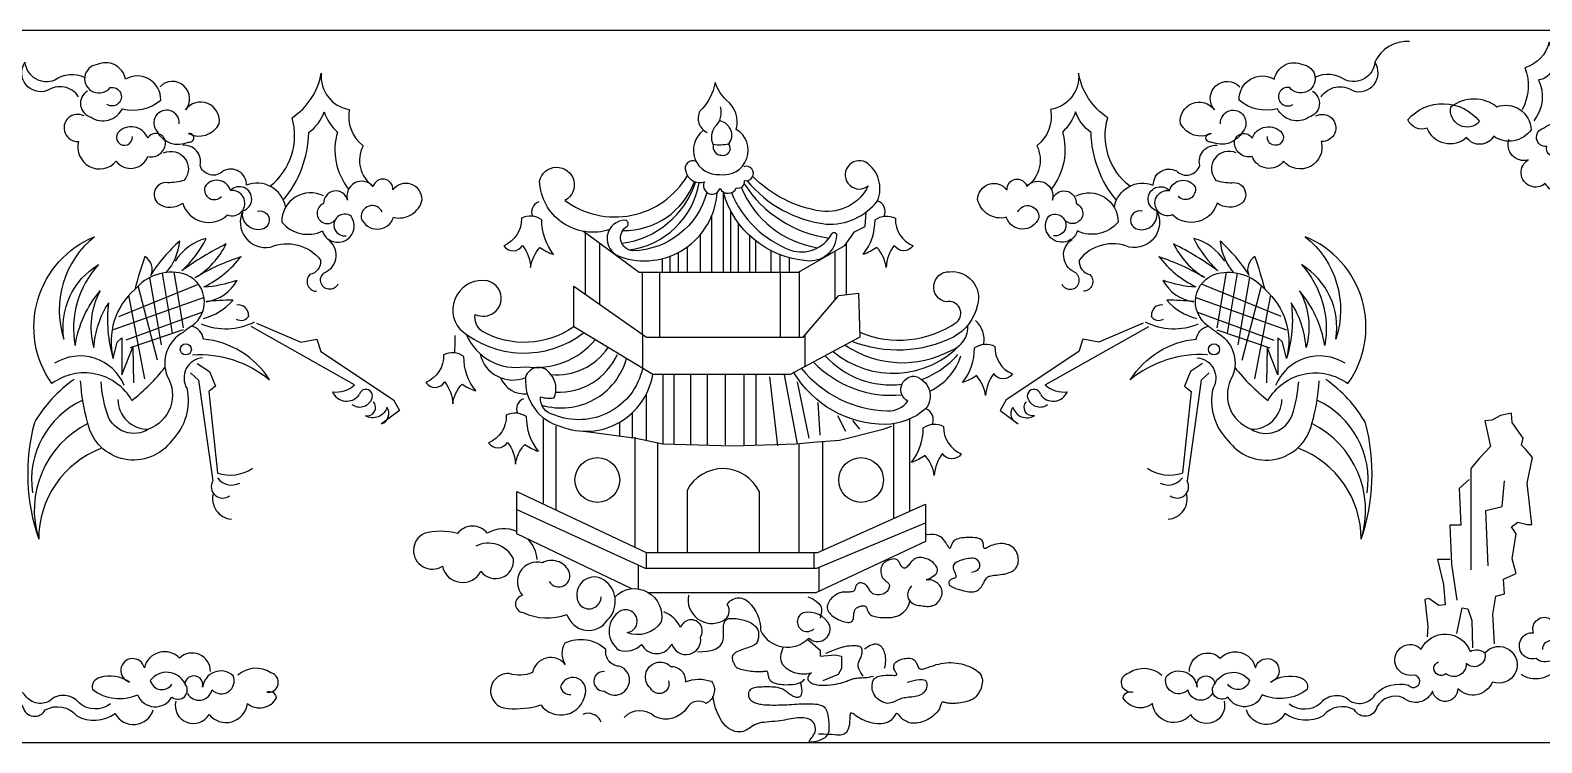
# Model space of a CAD drawing. Extents: x -66030 to 95157, y -13132 to 45879.
# Drawn here: x -59626 to -58565, y 4279 to 4779 of the extents above; entities that cross this region are included whole.
import ezdxf

# ---------------------------------------------------------------- set-up
doc = ezdxf.new("R2010")
doc.units = 0
doc.header["$LTSCALE"] = 100
doc.header["$MEASUREMENT"] = 0
doc.layers.add('3', color=11, linetype='CONTINUOUS')
doc.layers.add('4', color=121, linetype='CONTINUOUS')

# ---------------------------------------------------------------- blocks, each defined once
blk = doc.blocks.new('A$C08F46242')
at = {"layer": '3'}
for points in [[(1897.3, 441.2, -0.175038), (1893.3, 473.7, -0.369752), (1867.4, 491.7, -0.276229), (1850.4, 473.7, -0.226228), (1848.4, 444.2, -0.226228)], [(835.8, 453.3, 0.417176), (813.7, 457.6, -0.720803), (798.1, 477.5, 0.501926), (819.1, 465.1, -0.27877), (840.1, 466.8)], [(842, 457.3, 0.660306), (844.5, 438.9, 0.448506), (866.5, 444.9, 0.248866), (893.4, 451, 0.587763), (868.7, 465.7, 0.485092), (848.7, 475.9, 1.477099), (857.9, 459.7, -1.504826), (855.7, 447.9)], [(1701.3, 457.3, -0.660306), (1698.8, 438.9, -0.448506), (1676.8, 444.9, -0.248866), (1649.9, 451, -0.587763), (1674.6, 465.7, -0.485092), (1694.6, 475.9, -1.477099), (1685.4, 459.7, 1.504826), (1687.6, 447.9)], [(1707.5, 453.3, -0.417176), (1729.6, 457.6, 0.720803), (1745.2, 477.5, -0.501926), (1724.2, 465.1, 0.27877), (1703.2, 466.8)], [(970, 390.5, 0.308227), (985.5, 438.6, 0.207538), (1006, 469.9, 0.397559), (1025.7, 444.4, 0.28208), (1035.3, 418.9, 0.371867), (1042.4, 390.4)], [(1573.3, 390.5, -0.308227), (1557.8, 438.6, -0.207538), (1537.3, 469.9, -0.397559), (1517.6, 444.4, -0.28208), (1508, 418.9, -0.371867), (1500.9, 390.4)], [(1887.6, 438.9, -0.187737), (1881, 463.8, -0.218244), (1869, 471.4, -0.266655), (1860, 465.1, -0.287202), (1856.7, 436.5, -0.287202)], [(906.4, 434.4, 1.500004), (890.8, 429, 0.401829), (912.9, 421.5, 1.277829), (912.9, 427.4, 0.413965), (934.4, 434.4, 0.783846), (910.7, 444.1, 0.977283), (892.9, 460.3)], [(1274, 429.6, 0.759131), (1285.7, 398.8, 0.83264), (1297.1, 430.4, 0.30973), (1290.3, 450.9, -0.128093), (1282.4, 463.3, -0.157504), (1271.6, 443.3, 0.41639), (1276.7, 428.2)], [(1636.9, 434.4, -1.500004), (1652.5, 429, -0.401829), (1630.4, 421.5, -1.277829), (1630.4, 427.4, -0.413965), (1608.8, 434.4, -0.783846), (1632.6, 444.1, -0.977283), (1650.4, 460.3)], [(1285.4, 436.6, -0.5462), (1291.8, 420.2, -0.100022), (1281, 419.7, -0.247329), (1282.2, 432.3, 0.291744), (1286.1, 446.2, 0.291744)], [(839.6, 439.8, 1.341893), (835.8, 422, 0.801173), (862.2, 408, 0.583165), (884.3, 411.3, 0.488975), (896.7, 421.5, 0.730888), (884.3, 424.2, 0.568633), (863.3, 428, 1.418648), (873.5, 425.3)], [(979.4, 380.7, 0.171591), (997.2, 428.1, 0.151559), (1008.1, 442.7, 0.125234), (1017.3, 428.5, 0.24036), (1025.2, 388.4)], [(1563.9, 380.7, -0.171591), (1546.1, 428.1, -0.151559), (1535.2, 442.7, -0.125234), (1526, 428.5, -0.24036), (1518.1, 388.4)], [(1703.7, 439.8, -1.341893), (1707.5, 422, -0.801173), (1681.1, 408, -0.583165), (1659, 411.3, -0.488975), (1646.6, 421.5, -0.730888), (1659, 424.2, -0.568633), (1680, 428, -1.418648), (1669.8, 425.3)], [(1902.6, 416.3, 0.464601), (1913.9, 413.3, 0.830217), (1902.3, 424.9, 0.155749), (1886, 417.3, 0.154893), (1874, 420.6, -1.825228), (1865.7, 418.3, -0.917593), (1863.4, 431.2, -0.380437), (1882.3, 431.2, -0.515901), (1917.9, 432.2, 0.434055), (1929.9, 433.5, -0.21567), (1953.5, 427.9, -1.104137), (1934.2, 418.6, -0.69824), (1902.9, 407.6, -0.35758), (1878.3, 410.6, -0.35758)], [(895.4, 413.9, -0.811937), (909.7, 394.6, -0.086237), (898.4, 393, 0.754248), (891.7, 378.3, 0.321757), (908.8, 378.7, 0.561501), (940.2, 370.4, 1.298432), (942.3, 387.5, 0.64728), (924.3, 390, 0.780616), (936.1, 383.3)], [(980.9, 376.2, 0.468492), (953.6, 391.3, 0.569619), (937.3, 401.3, -0.575693), (921, 405.1, 0.510235), (908.8, 419.3)], [(1281, 419.7, 0.478922), (1286.9, 412.2, 0.725409), (1291.8, 420.2, 0.725409)], [(1562.4, 376.2, -0.468492), (1589.7, 391.3, -0.569619), (1606, 401.3, 0.575693), (1622.3, 405.1, -0.510235), (1634.5, 419.3)], [(1647.9, 413.9, 0.811937), (1633.6, 394.6, 0.086237), (1644.9, 393, -0.754248), (1651.6, 378.3, -0.321757), (1634.5, 378.7, -0.561501), (1603.1, 370.4, -1.298432), (1601, 387.5, -0.64728), (1619, 390, -0.780616), (1607.2, 383.3)], [(1938.5, 412.9, -0.349746), (1955.8, 398.3, -0.376877), (1927.5, 394, -0.678432), (1911.6, 396.3, -0.70255), (1884.3, 391.7, -0.575698), (1864.7, 392.4, -1.091011), (1852.7, 409, -0.624189), (1839.4, 423.6)], [(1208.2, 360.1, -0.496605), (1159.1, 394.1, -1.572574), (1176.9, 380.6, 0.446507), (1262.9, 398)], [(1269, 407.9, 0.71036), (1261.8, 401, 0.454714), (1274.8, 393.7, 1.059424), (1285.8, 388.9, 0.633243), (1297.2, 389.4, 0.545838), (1303, 394.5, 1.332091), (1302.4, 404.2)], [(1304.7, 394.4, 0.193785), (1360.2, 364, 0.253069), (1396.2, 380.3, 0.362994), (1388.1, 407.3, 1.859672), (1389.8, 390.8, -0.320271), (1356.7, 373, -0.161564), (1308.7, 397.4)], [(1048.7, 372.5, 0.845819), (1034, 368.3, 0.711962), (1056.7, 368.7, 0.425402), (1076.8, 381.2, 0.719336), (1056.2, 387.9, 0.906031), (1042.4, 390.4, 0.801729), (1024.4, 380.8, 0.908732), (1007.7, 378.3, 1.2578), (1015.6, 366.6)], [(1494.6, 372.5, -0.845819), (1509.3, 368.3, -0.711962), (1486.6, 368.7, -0.425402), (1466.5, 381.2, -0.719336), (1487.1, 387.9, -0.906031), (1500.9, 390.4, -0.801729), (1518.9, 380.8, -0.908732), (1535.6, 378.3, -1.2578), (1527.7, 366.6)], [(961.2, 372.9, -1.034158), (964.5, 360.3, -0.55728), (951.1, 373.3, 1.29943), (942.3, 387.5, 1.29943)], [(1007.7, 383.7, 0.566456), (978.3, 365.3, 0.343241), (1006.8, 359.1, 1.178204), (1026.9, 369.5, 1.473079), (1023.6, 355.7)], [(1276.5, 386.2, -0.33373), (1224.6, 345.2, -0.744333), (1220.7, 362.5, 0.517798), (1219.5, 366.8, 0.841241), (1215.5, 341.1, 0.498103), (1283.8, 386.2, 0.487068)], [(1293.7, 386, 0.203505), (1335.2, 345.6, 0.360221), (1364.1, 357, -0.977493), (1367.4, 355.7, -0.443985), (1346.6, 338.2, -0.318563), (1288.1, 386.5)], [(1535.6, 383.7, -0.566456), (1565, 365.3, -0.343241), (1536.5, 359.1, -1.178204), (1516.4, 369.5, -1.473079), (1519.7, 355.7)], [(1582.1, 372.9, 1.034158), (1578.8, 360.3, 0.55728), (1592.2, 373.3, -1.29943), (1601, 387.5, -1.29943)], [(951.1, 373.3, 0.622294), (970.4, 347.8, -0.341134), (1005.6, 338.6, -0.374345), (998, 328.5, 0.652726), (1002.6, 316.8)], [(1592.2, 373.3, -0.622294), (1572.9, 347.8, 0.341134), (1537.7, 338.6, 0.374345), (1545.3, 328.5, -0.652726), (1540.7, 316.8)], [(873.2, 240.2, 0.44849), (817, 252, -0.482547), (847, 355.1, 0.314662), (825.5, 283.3, -0.304011), (849.7, 335.5, 0.234997), (833.3, 278.7, -0.136727), (851, 317.2, 0.197857), (846.4, 277.4, -0.121798), (856.8, 308.7, 0.107053), (860.1, 269.6, 0.107053)], [(1017.7, 321.8, -1.378344), (1008.9, 330.2, 0.583256), (1010.6, 353.2, 0.583256)], [(1525.6, 321.8, 1.378344), (1534.4, 330.2, -0.583256), (1532.7, 353.2, -0.583256)], [(1670.1, 240.2, -0.44849), (1726.3, 252, 0.482547), (1696.3, 355.1, -0.314662), (1717.8, 283.3, 0.304011), (1693.6, 335.5, -0.234997), (1710, 278.7, 0.136727), (1692.3, 317.2, -0.197857), (1696.9, 277.4, 0.121798), (1686.5, 308.7, -0.107053), (1683.2, 269.6, -0.107053)], [(915, 292.4, 0.6434), (908.7, 329.3, 0.282525), (875.2, 318, 0.285305), (860.1, 269.6)], [(1383.8, 288, 0.255048), (1451.8, 295.1, 0.795426), (1444.4, 309.3, -0.927127), (1446.7, 330.5, -0.522833), (1466.5, 307.2, -0.213797), (1449.6, 284.7, -0.213826), (1378.4, 281.6, -0.213826)], [(1628.3, 292.4, -0.6434), (1634.6, 329.3, -0.282525), (1668.1, 318, -0.285305), (1683.2, 269.6)], [(1183.2, 291.8, -0.289646), (1118.6, 288.9, -0.269679), (1114, 300.6, 1.113152), (1122.7, 324.1, 0.70144), (1103.2, 290.2, 0.357931), (1190, 287.7, 0.35259)], [(915.6, 272.2, -0.191902), (969.8, 254.6, 0.231326), (923.4, 283.3, 0.310536), (915, 292.4, 0.015616), (909.1, 287.9, 0.382306), (898, 257.2, -0.470228), (884.9, 220, -0.473738), (856.2, 229.8, -0.063702), (851.6, 253.3)], [(960.6, 294.4), (991.7, 281.2), (1003, 283.1), (1005.8, 274.6), (1056.8, 240.7), (1061, 233.2), (1048.3, 223.7, 0.47577), (1052.1, 235.5, -0.49027), (1037, 229.4, 0.720953), (1042.6, 239.3)], [(1373.5, 279, 0.279201), (1447.8, 275.3, 0.341813), (1459.7, 293.1)], [(1582.7, 294.4), (1551.6, 281.2), (1540.3, 283.1), (1537.5, 274.6), (1486.5, 240.7), (1482.3, 233.2), (1495, 223.7, -0.47577), (1491.2, 235.5, 0.49027), (1506.3, 229.4, -0.720953), (1500.7, 239.3)], [(1627.7, 272.2, 0.191902), (1573.5, 254.6, -0.231326), (1619.9, 283.3, -0.310536), (1628.3, 292.4, -0.015616), (1634.2, 287.9, -0.382306), (1645.3, 257.2, 0.470228), (1658.4, 220, 0.473738), (1687.1, 229.8, 0.063702), (1691.7, 253.3)], [(922.8, 270.2, 0.551413), (911.7, 248.7, -0.257754), (901.2, 212.2, -0.649624), (842.3, 224, -0.056187), (837.2, 253.9)], [(1620.5, 270.2, -0.551413), (1631.6, 248.7, 0.257754), (1642.1, 212.2, 0.649624), (1701, 224, 0.056187), (1706.1, 253.9)], [(1231.4, 262.7, -0.466288), (1169.3, 230.1, -0.380775), (1159.8, 242.7, 0.108293), (1169.3, 242, 0.290141), (1166.8, 258.7, 0.648966), (1149.3, 256.5, 0.360207), (1174.2, 221.9, 0.477472), (1238.6, 258.4)], [(1343, 262.7, 0.223246), (1403.2, 233, 0.262853), (1417.5, 239.8, -0.792452), (1422.3, 257.2, -0.549662), (1430, 234.3, -0.177236), (1401.8, 223.4, -0.265825), (1337.6, 259.8)], [(1313.4, 133.6), (1313.4, 176, 0.623502), (1262.6, 177), (1262.6, 133.6)], [(1143.2, 148.3, 0.232244), (1122.5, 147.1, 0.488276), (1101.6, 146.8, 0.134872), (1078.1, 146.8, 1.059982), (1091, 123.9, 0.706102), (1118, 120.3, 0.759942), (1140.9, 129.1, 0.416046), (1114.4, 137.9)], [(1157.5, 128.7, 0.170993), (1151, 143, 0.170993)], [(1165.9, 113.2, 0.968865), (1179.6, 120.6, 0.418196), (1161.2, 126.3, 0.756933), (1147.3, 103.4, 0.864046), (1147.6, 91.3, 0.198565), (1178.4, 90.1, 0.641744), (1206.9, 86.2, 0.434341), (1206, 113, 0.695683), (1185.4, 102.8, 1.018341), (1202.4, 102.5)], [(1212.1, 102.5, -0.750775), (1244.4, 84.8, -0.358299), (1220.6, 77.3, 1.370183), (1214.1, 91.2, 0.50562), (1215, 65, 0.278225), (1230.7, 69, 0.623756), (1252, 69.4, 0.963287), (1272, 74.1, 1.14654), (1258.1, 80.9, 0.199421), (1246.4, 91.8)], [(1263.6, 103.6, 0.626551), (1287.7, 85.6, 0.481851), (1290.8, 97.1, -0.486746), (1305.7, 98.8, -0.206439), (1314.2, 78.9, 0.529702), (1348, 73.5, 0.754294), (1362.8, 82.1, 0.354433), (1344.2, 91.2, 1.210864), (1351.6, 80)], [(1862.9, 65.5, -0.864562), (1874.6, 67.8, -0.672522), (1858.2, 59.1, -1.19292), (1856.5, 77.2, -0.730301), (1868.7, 86.6, -0.32681), (1893.3, 68.4, -0.74233), (1879.9, 62.6, -1.057583), (1873.4, 53.2, -0.422435), (1847.7, 47.9, -0.422435)], [(858.2, 27.3, -0.350492), (836.1, 27.9, 0.446069), (815.6, 29.4, -0.420855), (797.7, 34.2, 0.260547), (774.6, 40.5, -1.952751), (772.5, 47.3, 1.564906), (765.6, 65.7, 0.664494), (731.4, 64.1, 0.308029), (720.9, 63.1, 1.915135), (715.7, 42.6, 0.539545), (739.9, 37.9, 0.909338), (757.7, 36.3, 0.517901), (778.3, 31.6, -0.369686), (796.7, 25.2, 0.703875), (812.4, 23.1, -0.362889), (834.5, 18.9, 0.294006), (861.4, 20.5, 0.66737), (888.2, 23.1)], [(1685.1, 27.3, 0.350492), (1707.2, 27.9, -0.446069), (1727.7, 29.4, 0.420855), (1745.6, 34.2, -0.260547), (1768.7, 40.5, 1.952751), (1770.8, 47.3, -1.564906), (1777.7, 65.7, -0.664494), (1811.9, 64.1, -0.308029), (1822.4, 63.1, -1.915135), (1827.6, 42.6, -0.539545), (1803.4, 37.9, -0.909338), (1785.6, 36.3, -0.517901), (1765, 31.6, 0.369686), (1746.6, 25.2, -0.703875), (1730.9, 23.1, 0.362889), (1708.8, 18.9, -0.294006), (1681.9, 20.5, -0.66737), (1655.1, 23.1)], [(928.2, 49.9, 0.671249), (906.6, 59.4, 0.595504), (881.9, 52.6, 1.737934), (871.4, 42.6, 0.23347), (850.8, 45.7, 0.439857), (845.6, 37.3, 0.270807), (877.1, 33.7, 0.630197), (901.3, 32.1, 0.945942), (910.3, 41.5, 0.566711), (886.1, 43.6, 0.642357), (901.3, 41)], [(1204.6, 50, 1.06572), (1204.7, 36.2, 1.195396), (1215.8, 53.6, -0.463527), (1205.7, 65.4, 0.307596), (1176.9, 69.8, 0.301064), (1177.2, 55, 0.63582), (1154.2, 49.2, -0.177694), (1137.9, 48.5, 1.041205), (1137.1, 24.1, 0.098398), (1160, 26.5, 0.67287), (1191.3, 34.6, 0.986773), (1173.9, 39.2, 0.379858), (1181, 33.9)], [(1615.1, 49.9, -0.671249), (1636.7, 59.4, -0.595504), (1661.4, 52.6, -1.737934), (1671.9, 42.6, -0.23347), (1692.5, 45.7, -0.439857), (1697.7, 37.3, -0.270807), (1666.1, 33.7, -0.630197), (1642, 32.1, -0.945942), (1633, 41.5, -0.566711), (1657.2, 43.6, -0.642357), (1642, 41)], [(1249.6, 43.5, -0.939957), (1237.1, 38.3, -1.039763), (1251.1, 53.6, -0.450178), (1261.4, 42.7, -0.183105), (1279.8, 43.1, -0.467095), (1276, 27.6, 0.433517), (1262.8, 24.7, -0.37929), (1239.9, 18.4, 0.406325), (1218.5, 17.8)], [(1822.4, 63.1, -0.764974), (1809.2, 55.7, -0.659175), (1795, 48.4, -1.201198), (1789.8, 56.8, -1.201198)], [(903.9, 29.1, 0.865817), (927.3, 19.9, 0.665487), (954.2, 27.5, 0.471114), (974.7, 31.6, 0.484347), (967.8, 35.4, 0.947744), (970.7, 49.1, 0.342562), (947.5, 47.4)], [(912.1, 34.6, 0.688282), (929.4, 37.1, 0.829356), (944.2, 47, 0.615796), (922.8, 38.9, 1.055778), (910.3, 41.5)], [(1639.4, 29.1, -0.865817), (1616, 19.9, -0.665487), (1589.1, 27.5, -0.471114), (1568.6, 31.6, -0.484347), (1575.5, 35.4, -0.947744), (1572.6, 49.1, -0.342562), (1595.8, 47.4)], [(1631.2, 34.6, -0.688282), (1613.9, 37.1, -0.829356), (1599.1, 47, -0.615796), (1620.5, 38.9, -1.055778), (1633, 41.5)]]:
    blk.add_lwpolyline(points, format="xyb", dxfattribs=at)
for points in [[(1818.5, 435.9, -0.778131), (1798.5, 446.2, -0.350487), (1830.8, 446.2, -0.51655), (1854.7, 430.2, -0.422416), (1828.5, 425.6, -0.544313), (1809.5, 424.6, -0.525796), (1781.9, 431.2, -0.396465), (1768.3, 437.2, -0.473175)], [(1159.4, 347.5, 0.071565), (1169, 342.7, -0.172203), (1160.7, 366.9, 0.288692), (1146.4, 368, -0.312672), (1134, 348.7, 0.557242), (1147.2, 349, -0.153322), (1152.9, 333.6, -0.154034)], [(1395.8, 347.5, -0.071565), (1386.2, 342.7, 0.172203), (1394.5, 366.9, -0.288692), (1408.8, 368, 0.312672), (1421.2, 348.7, -0.557242), (1408, 349, 0.153322), (1402.3, 333.6, 0.154034)], [(1465.6, 257.6, -0.071565), (1455.9, 252.8, 0.172203), (1464.2, 277, -0.288692), (1478.6, 278.1, 0.312672), (1490.9, 258.8, -0.557242), (1477.8, 259.1, 0.153322), (1472.1, 243.7, 0.154034)], [(1104.8, 251.6, 0.071565), (1114.4, 246.9, -0.172203), (1106.1, 271, 0.288692), (1091.8, 272.1, -0.312672), (1079.4, 252.9, 0.557242), (1092.6, 253.2, -0.153322), (1098.3, 237.8, -0.154034)], [(1148.8, 209.3, 0.071565), (1158.4, 204.5, -0.172203), (1150.1, 228.6, 0.288692), (1135.8, 229.8, -0.312672), (1123.4, 210.5, 0.557242), (1136.6, 210.8, -0.153322), (1142.3, 195.4, -0.154034)], [(1429.6, 201.5, -0.071565), (1420, 196.7, 0.172203), (1428.3, 220.9, -0.288692), (1442.6, 222, 0.312672), (1455, 202.7, -0.557242), (1441.8, 203, 0.153322), (1436.1, 187.6, 0.154034)]]:
    blk.add_lwpolyline(points, format="xyb", close=True, dxfattribs=at)
for points in [[(1288.1, 330.3), (1288.1, 386.5)], [(1190.1, 359), (1229, 330.3), (1340.8, 330.3), (1373.2, 348.9), (1380.1, 358.5), (1387.6, 362.2), (1388.3, 372.3)], [(1293.4, 330.3), (1293.4, 373)], [(1280.1, 330.3), (1280.1, 369.9)], [(1298.7, 330.3), (1298.7, 364.5)], [(1191.2, 358.2), (1191.2, 314.6)], [(1201.3, 350.5), (1201.3, 307.4)], [(1272.1, 330.3), (1272.1, 356.6)], [(1306.7, 330.3), (1306.7, 355.6)], [(1310.9, 330.3), (1310.9, 352)], [(1374.3, 350.5), (1374.3, 314.4)], [(1245.5, 330.3), (1245.5, 339.7)], [(1250.8, 330.3), (1250.8, 341.4)], [(1256.7, 330.3), (1256.7, 344.1)], [(1263, 330.3), (1263, 348.1)], [(1321.6, 330.3), (1321.6, 345.2)], [(1328, 330.3), (1328, 342.4)], [(1334.4, 330.3), (1334.4, 340.3)], [(1366.3, 344.6), (1366.3, 311.1)], [(901.6, 287.4), (894.6, 329.5)], [(902.5, 330.1), (909.1, 291.1)], [(1231.1, 330.3), (1231.1, 286.6)], [(1243.4, 330.3), (1243.4, 284.6)], [(1328, 330.3), (1328, 284.5)], [(1341.3, 330.6), (1341.3, 284.6)], [(1640.8, 330.1), (1634.2, 291.1)], [(1641.7, 287.4), (1648.7, 329.5)], [(863.9, 299.1), (919.8, 321.8)], [(891.2, 268.5), (877.6, 320.6)], [(894, 279.3), (885.8, 326.5)], [(1679.4, 299.1), (1623.5, 321.8)], [(1649.2, 279.3), (1657.5, 326.5)], [(1652.1, 268.5), (1665.6, 320.6)], [(923.8, 312.4), (860.1, 289.7)], [(882.3, 255.3), (871.1, 314)], [(1619.5, 312.4), (1683.2, 289.7)], [(1661, 255.3), (1672.2, 314)], [(922.6, 302.2), (869, 282.6)], [(1620.7, 302.2), (1674.2, 282.6)], [(909.1, 289.7), (871.9, 277)], [(1029.4, 251.1), (956.8, 292.1)], [(1513.9, 251.1), (1586.5, 292.1)], [(1634.2, 289.7), (1671.4, 277)], [(860.1, 269.6), (862.9, 281.2), (866.2, 284.1), (866.2, 258.1), (873.8, 277.5), (874.2, 252.5)], [(1231.6, 262.5), (1231.6, 286.3)], [(1345.5, 264), (1345.5, 286)], [(1683.2, 269.6), (1680.4, 281.2), (1677.1, 284.1), (1677.1, 258.1), (1669.5, 277.5), (1669.1, 252.5)], [(919, 266.1), (927.5, 260.5), (931.8, 250.1), (927.1, 246.4), (933.2, 189.3)], [(1624.2, 266.1), (1615.8, 260.5), (1611.5, 250.1), (1616.2, 246.4), (1610.1, 189.3)], [(914.3, 259.5), (920, 254.4), (929.9, 183.7)], [(1245.7, 258.4), (1245.7, 209.7)], [(1253.3, 258.4), (1253.3, 209.4)], [(1265.1, 258.4), (1265.1, 209.1)], [(1276.8, 258.4), (1276.8, 208.8)], [(1289.3, 258.4), (1289.3, 209)], [(1302.5, 258.4), (1302.5, 208.5)], [(1310.8, 258.4), (1310.8, 208.8)], [(1320.5, 256.7), (1326, 208.3)], [(1330.8, 258.1), (1339.8, 209.7)], [(1629, 259.5), (1623.3, 254.4), (1613.4, 183.7)], [(1233.9, 244.4), (1233.9, 212.3)], [(1339.8, 253.2), (1348.1, 213.8)], [(1354.4, 238.7), (1355.8, 215.9)], [(1161.9, 168.2), (1161.9, 227)], [(1215.2, 224.8), (1215.2, 215.4)], [(1224.2, 231.5), (1224.2, 214.2)], [(1368.2, 229.7), (1373.8, 218.6)], [(1378.6, 226.2), (1383.5, 220)], [(1407.7, 157.5), (1407.7, 224.2)], [(1418.8, 162.5), (1418.8, 227.2)], [(1829, 69.4), (1827.9, 90.2), (1830, 102.8), (1836.1, 104.4), (1835.5, 114.8), (1844.3, 118.7), (1841.5, 129), (1844.3, 146.5), (1841, 151.5), (1845.4, 154.7), (1851.9, 153.1), (1855.2, 153.1), (1851.9, 182.1), (1855.8, 200.1), (1850.8, 206.1), (1848.1, 208.9), (1849.2, 213.8), (1841.5, 224.7), (1841, 231.3), (1833.3, 229.6), (1827.3, 226.4), (1822.4, 225.8), (1826.2, 207.8), (1818.6, 199.6), (1812.5, 192.5), (1812.5, 121.4)], [(1170.9, 163.2), (1170.9, 222.1)], [(1190.3, 218.6), (1227, 213.8), (1245.7, 209.7), (1294.8, 208.3), (1339.1, 209.7), (1350.9, 211), (1369.6, 212.4), (1400.1, 220), (1406.3, 222.1)], [(1226.3, 137.2), (1226.3, 214.5)], [(1242.2, 133.6), (1242.2, 210.4)], [(1341.2, 133.6), (1341.2, 209.9)], [(1357.8, 135.1), (1357.8, 211.5)], [(1811.4, 184.8), (1804.3, 178.3), (1805.4, 152.6), (1797.8, 152.6), (1798.9, 125.2), (1802.7, 100.1)], [(1824.6, 124.1), (1822.9, 162.9), (1834.4, 165.7), (1836.1, 183.7)], [(1143.2, 176.3), (1233.9, 133.6), (1354.4, 133.6), (1429.8, 167.5), (1429.8, 141.2), (1353, 105.2), (1235.8, 105.2)], [(1223.9, 108), (1143.2, 146.7), (1143.2, 176.3)], [(1143.2, 163.7), (1233.2, 122.5), (1353.7, 122.5), (1429.8, 154.4)], [(1462.1, 119.6), (1464.2, 120.1), (1465.8, 120.8), (1466.9, 121.6), (1467.6, 122.4), (1468, 123.4), (1468.1, 124.3), (1468, 125.2), (1467.8, 126.1), (1467.5, 126.8), (1467.1, 127.5), (1466.7, 128), (1466.1, 128.5), (1465.5, 128.9), (1464.8, 129.2), (1464, 129.4), (1463.2, 129.5), (1462.2, 129.5), (1461.1, 129.4), (1460, 129.3), (1458.8, 129.1), (1457.6, 128.9), (1456.5, 128.6), (1455.3, 128.2), (1454.2, 127.9), (1453.2, 127.4), (1452.2, 127), (1451.4, 126.5), (1450.6, 125.9), (1450, 125.3), (1449.6, 124.7), (1449.3, 124), (1449.2, 123.2), (1449.3, 122.4), (1449.5, 121.5), (1449.9, 120.6), (1450.3, 119.7), (1450.7, 118.9), (1451, 118.1), (1451.3, 117.4), (1451.4, 116.8), (1451.3, 116.3), (1451, 115.9), (1450.6, 115.6), (1450.1, 115.4), (1449.5, 115.2), (1448.9, 115), (1448.3, 114.8), (1447.8, 114.5), (1447.3, 114.1), (1446.9, 113.6), (1446.5, 113.1), (1446.3, 112.6), (1446.3, 112), (1446.4, 111.5), (1446.6, 110.9), (1447.1, 110.3), (1447.7, 109.8), (1448.5, 109.3), (1449.5, 108.9), (1450.5, 108.4), (1451.7, 108), (1452.9, 107.7), (1454.2, 107.3), (1455.5, 107), (1456.7, 106.6), (1458, 106.3), (1459.2, 106.1), (1460.4, 105.9), (1461.5, 105.8), (1462.6, 105.8), (1463.6, 105.9), (1464.6, 106.1), (1465.5, 106.4), (1466.3, 106.8), (1467.1, 107.4), (1467.8, 108), (1468.5, 108.7), (1469.1, 109.5), (1469.6, 110.3), (1470.1, 111.1), (1470.6, 111.9), (1471, 112.7), (1471.4, 113.4), (1471.8, 114.1), (1472.2, 114.8), (1472.6, 115.4), (1473.1, 116), (1473.7, 116.4), (1474.4, 116.8), (1475.1, 117), (1475.9, 117.2), (1476.8, 117.4), (1477.8, 117.5), (1478.8, 117.6), (1480, 117.7), (1481.2, 117.8), (1482.5, 118), (1483.9, 118.2), (1485.3, 118.4), (1486.7, 118.8), (1488, 119.2), (1489.3, 119.6), (1490.5, 120.2), (1491.6, 120.9), (1492.5, 121.7), (1493.3, 122.6), (1493.9, 123.6), (1494.4, 124.6), (1494.8, 125.8), (1495, 127), (1495.1, 128.2), (1495, 129.5), (1494.8, 130.7), (1494.4, 132), (1494, 133.3), (1493.4, 134.4), (1492.6, 135.6), (1491.8, 136.6), (1490.8, 137.5), (1489.6, 138.2), (1488.4, 138.8), (1487, 139.2), (1485.5, 139.5), (1484.1, 139.7), (1482.6, 139.7), (1481.1, 139.6), (1479.7, 139.4), (1478.4, 139.1), (1477.1, 138.7), (1476, 138.3), (1475.1, 137.9), (1474.2, 137.4), (1473.4, 137), (1472.7, 136.6), (1472.2, 136.4), (1471.7, 136.2), (1471.4, 136.3), (1471.1, 136.4), (1470.9, 136.7), (1470.8, 137), (1470.7, 137.5), (1470.6, 138), (1470.5, 138.5), (1470.5, 139.1), (1470.4, 139.7), (1470.3, 140.3), (1470.1, 140.9), (1469.8, 141.5), (1469.4, 142.1), (1468.8, 142.6), (1468, 143), (1467.1, 143.4), (1465.9, 143.7), (1464.5, 143.9), (1463, 144), (1461.5, 144.1), (1459.8, 144.1), (1458.2, 144), (1456.7, 143.9), (1455.3, 143.8), (1454, 143.5), (1452.9, 143.2), (1452, 142.9), (1451.1, 142.5), (1450.4, 142.1), (1449.8, 141.6), (1449.3, 141), (1448.8, 140.4), (1448.5, 139.7), (1448.2, 138.9), (1447.9, 138.2), (1447.6, 137.6), (1447.4, 137), (1447.2, 136.6), (1447, 136.4), (1446.7, 136.4), (1446.4, 136.7), (1446.1, 137.2), (1445.7, 137.9), (1445.2, 138.7), (1444.7, 139.6), (1444.1, 140.6), (1443.3, 141.7), (1442.5, 142.7), (1441.5, 143.7), (1440.4, 144.5), (1439, 145.3), (1437.4, 145.8), (1435.5, 146.2), (1433.3, 146.2), (1430.7, 146), (1429.8, 145.8)], [(1233.9, 133.6), (1233.9, 122.5)], [(1351.6, 133.6), (1351.6, 122.5)], [(1420.2, 110), (1418.9, 108.4), (1418, 106.8), (1417.4, 105.3), (1417.3, 103.8), (1417.4, 102.4), (1417.8, 101.2), (1418.4, 100), (1419.2, 99.1), (1420, 98.3), (1421, 97.7), (1422, 97.2), (1423, 96.8), (1424.1, 96.6), (1425.3, 96.4), (1426.4, 96.2), (1427.6, 96.1), (1428.7, 95.9), (1429.8, 95.8), (1430.9, 95.7), (1432, 95.7), (1433, 95.8), (1434, 95.9), (1435, 96.2), (1436, 96.6), (1436.9, 97.1), (1437.8, 97.8), (1438.6, 98.6), (1439.3, 99.4), (1440, 100.4), (1440.5, 101.4), (1441, 102.4), (1441.3, 103.4), (1441.5, 104.4), (1441.6, 105.3), (1441.6, 106.3), (1441.4, 107.2), (1441.1, 108.1), (1440.8, 109), (1440.3, 109.8), (1439.7, 110.5), (1439.1, 111.2), (1438.4, 111.9), (1437.6, 112.5), (1436.8, 113), (1436, 113.4), (1435.1, 113.8), (1434.3, 114.1), (1433.5, 114.3), (1432.7, 114.4), (1432, 114.4), (1431.3, 114.3), (1430.9, 114.3), (1430.5, 114.3), (1430.4, 114.3), (1430.5, 114.3), (1430.8, 114.5), (1431.4, 114.7), (1432.2, 115.1), (1433.2, 115.5), (1434.2, 116.1), (1435.3, 116.8), (1436.2, 117.5), (1437.1, 118.3), (1437.8, 119.1), (1438.2, 120), (1438.3, 120.9), (1438.3, 121.9), (1438, 122.8), (1437.5, 123.8), (1436.9, 124.7), (1436.1, 125.6), (1435.3, 126.4), (1434.3, 127.2), (1433.2, 127.9), (1432.1, 128.5), (1430.9, 129), (1429.7, 129.4), (1428.6, 129.7), (1427.4, 129.9), (1426.3, 130), (1425.3, 129.9), (1424.3, 129.7), (1423.4, 129.5), (1422.5, 129.1), (1421.7, 128.6), (1421, 128), (1420.3, 127.4), (1419.7, 126.8), (1419.1, 126.1), (1418.6, 125.4), (1418.1, 124.7), (1417.6, 124.1), (1417.1, 123.5), (1416.7, 123.1), (1416.2, 122.7), (1415.8, 122.5), (1415.3, 122.4), (1414.8, 122.5), (1414.3, 122.8), (1413.8, 123.1), (1413.4, 123.5), (1412.9, 124), (1412.5, 124.6), (1412.2, 125.2), (1411.9, 125.8), (1411.6, 126.4), (1411.3, 127), (1411, 127.5), (1410.6, 128), (1410.1, 128.4), (1409.5, 128.7), (1408.8, 128.9), (1407.9, 129), (1406.9, 128.9), (1405.8, 128.7), (1404.7, 128.4), (1403.5, 128), (1402.5, 127.4), (1401.4, 126.7), (1400.6, 125.9), (1399.8, 125), (1399.3, 123.9), (1398.9, 122.9), (1398.6, 121.8), (1398.5, 120.6), (1398.5, 119.5), (1398.7, 118.5), (1399, 117.5), (1399.3, 116.6), (1399.8, 115.8), (1400.4, 115.1), (1401, 114.5), (1401.6, 113.9), (1402.2, 113.4), (1402.7, 112.9), (1403.2, 112.5), (1403.7, 112.1), (1404, 111.7), (1404.3, 111.4), (1404.5, 111), (1404.6, 110.6), (1404.6, 110.2), (1404.6, 109.8), (1404.5, 109.3), (1404.3, 108.7), (1404.1, 108.1), (1403.8, 107.5), (1403.4, 106.8), (1402.9, 106.2), (1402.3, 105.6), (1401.6, 105.1), (1400.7, 104.6), (1399.8, 104.3), (1398.8, 104), (1397.7, 103.9), (1396.7, 103.8), (1395.6, 103.9), (1394.6, 104), (1393.7, 104.3), (1392.9, 104.6), (1392.2, 105.1), (1391.7, 105.6), (1391.2, 106.2), (1390.8, 106.8), (1390.5, 107.5), (1390.1, 108.2), (1389.7, 108.8), (1389.3, 109.5), (1388.8, 110), (1388.2, 110.5), (1387.6, 111), (1386.9, 111.4), (1386.2, 111.7), (1385.6, 111.9), (1384.9, 112.1), (1384.3, 112.1), (1383.7, 112.1), (1383.2, 111.9), (1382.7, 111.7), (1382.3, 111.4), (1381.9, 111.1), (1381.6, 110.7), (1381.3, 110.3), (1381.1, 109.8), (1380.9, 109.3), (1380.7, 108.9), (1380.6, 108.4), (1380.5, 107.9), (1380.3, 107.5), (1380.1, 107.1), (1379.8, 106.7), (1379.5, 106.4), (1379, 106.2), (1378.5, 106), (1377.9, 105.9), (1377.2, 105.8), (1376.5, 105.7), (1375.8, 105.7), (1375, 105.7), (1374.3, 105.7), (1373.5, 105.7), (1372.8, 105.7), (1372.1, 105.6), (1371.4, 105.6), (1370.7, 105.4), (1369.9, 105.2), (1369.2, 105), (1368.4, 104.6), (1367.6, 104.2), (1366.7, 103.6), (1365.9, 103), (1365.1, 102.3), (1364.3, 101.6), (1363.5, 100.8), (1362.9, 100), (1362.3, 99.1), (1361.8, 98.2), (1361.4, 97.3), (1361.2, 96.4), (1361, 95.5), (1361, 94.6), (1361.2, 93.7), (1361.5, 92.8), (1361.9, 91.9), (1362.6, 91.1), (1363.3, 90.2), (1364.2, 89.4), (1365.2, 88.7), (1366.3, 87.9), (1367.4, 87.2), (1368.6, 86.6), (1369.8, 86), (1371, 85.5), (1372.2, 85.1), (1373.3, 84.8), (1374.4, 84.6), (1375.4, 84.4), (1376.4, 84.4), (1377.2, 84.5), (1377.8, 84.8), (1378.4, 85.2), (1378.8, 85.7), (1379.1, 86.4), (1379.3, 87.1), (1379.4, 87.8), (1379.5, 88.6), (1379.6, 89.4), (1379.6, 90.2), (1379.7, 90.9), (1379.8, 91.5), (1380, 92.2), (1380.2, 92.7), (1380.4, 93.3), (1380.7, 93.8), (1381.1, 94.2), (1381.6, 94.6), (1382.2, 95), (1382.8, 95.3), (1383.6, 95.6), (1384.3, 95.9), (1385, 96), (1385.7, 96.1), (1386.4, 96.1), (1387, 96.1), (1387.5, 95.9), (1387.9, 95.6), (1388.2, 95.3), (1388.5, 94.8), (1388.7, 94.4), (1388.9, 93.9), (1389.1, 93.4), (1389.3, 92.8), (1389.5, 92.3), (1389.8, 91.8), (1390, 91.3), (1390.4, 90.8), (1390.8, 90.3), (1391.3, 89.8), (1392, 89.4), (1392.7, 89.1), (1393.6, 88.8), (1394.5, 88.5), (1395.6, 88.3), (1396.8, 88.1), (1398, 88), (1399.3, 87.9), (1400.7, 87.9), (1402, 87.8), (1403.3, 87.9), (1404.7, 87.9), (1406, 88), (1407.3, 88.2), (1408.6, 88.5), (1409.9, 88.9), (1411.1, 89.4), (1412.3, 90), (1413.4, 90.7), (1414.5, 91.6), (1415.5, 92.6), (1416.5, 93.8), (1417.3, 95.2), (1418.1, 96.7), (1418.7, 98.4), (1419.2, 100.3)], [(1797.8, 128.5), (1789, 128.5), (1793.4, 111), (1794.5, 96.8), (1790.1, 96.2), (1783, 101.2), (1780.2, 100.6), (1782.4, 81.5), (1781.9, 74.4)], [(1228.4, 124.7), (1228.4, 107.9)], [(1355.1, 123.1), (1355.1, 106.2)], [(1347.3, 102.5), (1350.8, 100.9), (1353.4, 99.2), (1355.3, 97.5), (1356.4, 95.8), (1356.9, 93.9), (1356.9, 91.9), (1356.5, 89.8), (1355.9, 87.5)], [(1270, 63.9), (1273.7, 64), (1276.7, 64.3), (1279.2, 64.7), (1281.2, 65.2), (1282.8, 65.8), (1284, 66.5), (1285, 67.3), (1285.8, 68), (1286.4, 68.7), (1286.8, 69.4), (1287.2, 70.1), (1287.5, 70.8), (1287.7, 71.5), (1287.9, 72.2), (1288, 72.9), (1288.1, 73.5), (1288.1, 74.2), (1288.2, 74.9), (1288.2, 75.6), (1288.2, 76.3), (1288.2, 77), (1288.3, 77.8), (1288.3, 78.6), (1288.3, 79.4), (1288.3, 80.3), (1288.3, 81.3), (1288.3, 82.2), (1288.4, 83.1), (1288.6, 83.9), (1288.9, 84.7), (1289.2, 85.4), (1289.7, 86), (1290.3, 86.5), (1291, 86.9), (1291.8, 87.1), (1292.7, 87.3), (1293.7, 87.3), (1294.8, 87.3), (1295.9, 87.2), (1297, 87.1), (1298.2, 87), (1299.3, 86.8), (1300.5, 86.6), (1301.6, 86.3), (1302.8, 86), (1303.9, 85.6), (1304.9, 85.2), (1306, 84.8), (1306.9, 84.3), (1307.9, 83.8), (1308.7, 83.2), (1309.5, 82.6), (1310.2, 82), (1310.9, 81.3), (1311.4, 80.6), (1311.9, 80), (1312.2, 79.3), (1312.5, 78.6), (1312.7, 78), (1312.8, 77.3), (1312.8, 76.6), (1312.8, 75.9), (1312.8, 75.2), (1312.8, 74.4), (1312.7, 73.7), (1312.6, 72.9), (1312.4, 72.2), (1312.2, 71.5), (1311.9, 70.8), (1311.5, 70.1), (1311, 69.5), (1310.4, 68.9), (1309.7, 68.4), (1308.8, 67.9), (1307.9, 67.5), (1306.9, 67.2), (1305.7, 66.8), (1304.6, 66.4), (1303.4, 66.1), (1302.2, 65.7), (1301, 65.3), (1299.8, 64.8), (1298.7, 64.3), (1297.6, 63.8), (1296.7, 63.3), (1295.9, 62.7), (1295.2, 62), (1294.7, 61.4), (1294.4, 60.7), (1294.3, 60), (1294.3, 59.3), (1294.4, 58.6), (1294.6, 57.8), (1294.8, 57.1), (1295.1, 56.5), (1295.4, 55.9), (1295.7, 55.3), (1295.9, 54.7), (1296.2, 54.3), (1296.5, 53.8), (1296.8, 53.4), (1297.2, 53), (1297.8, 52.6), (1298.4, 52.3), (1299.3, 52), (1300.2, 51.6), (1301.2, 51.4), (1302.4, 51.1), (1303.6, 50.9), (1304.8, 50.7), (1306.1, 50.5), (1307.4, 50.3), (1308.7, 50.2), (1309.9, 50.1), (1311.1, 50.1), (1312.2, 50), (1313.3, 50), (1314.3, 50), (1315.2, 50.1), (1316, 50.1), (1316.7, 50.2), (1317.2, 50.3), (1317.7, 50.3), (1318.1, 50.4), (1318.4, 50.3), (1318.7, 50.2), (1318.9, 50.1), (1319, 49.8), (1319.1, 49.4), (1319.2, 48.9), (1319.3, 48.3), (1319.4, 47.7), (1319.5, 47.1), (1319.7, 46.4), (1319.8, 45.8), (1320.1, 45.1), (1320.4, 44.6), (1320.8, 44), (1321.2, 43.5), (1321.7, 43.1), (1322.3, 42.7), (1322.9, 42.3), (1323.6, 42), (1324.4, 41.7), (1325.2, 41.5), (1326.1, 41.3), (1327.1, 41.1), (1328.2, 41), (1329.4, 40.8), (1330.6, 40.8), (1332, 40.7), (1333.5, 40.8), (1335.1, 40.8), (1336.7, 40.9), (1338.4, 41.2), (1340, 41.5), (1341.6, 42), (1343, 42.7), (1344.2, 43.5), (1345.1, 44.6)], [(1802.7, 76.6), (1806.5, 94.6), (1810.3, 94), (1813.1, 85.8), (1813.6, 66.7)], [(1330.1, 67.1), (1329.4, 65.2), (1328.9, 63.6), (1328.5, 62.1), (1328.3, 60.8), (1328.2, 59.7), (1328.3, 58.7), (1328.4, 57.8), (1328.7, 57), (1329, 56.3), (1329.3, 55.6), (1329.7, 54.9), (1330.2, 54.3), (1330.7, 53.8), (1331.3, 53.3), (1331.8, 52.8), (1332.4, 52.3), (1333, 51.8), (1333.7, 51.4), (1334.3, 51), (1335, 50.6), (1335.7, 50.2), (1336.5, 49.8), (1337.3, 49.5), (1338.1, 49.2), (1339, 49), (1340, 48.8), (1340.9, 48.6), (1341.9, 48.5), (1342.9, 48.4), (1343.8, 48.3), (1344.8, 48.3), (1345.7, 48.4), (1346.5, 48.4), (1347.3, 48.6), (1348, 48.7), (1348.6, 48.8), (1349, 48.9), (1349.4, 49), (1349.6, 49), (1349.6, 48.9), (1349.4, 48.7), (1349.2, 48.4), (1348.8, 48.1), (1348.4, 47.6), (1348, 47.1), (1347.6, 46.6), (1347.4, 46), (1347.3, 45.3), (1347.4, 44.6), (1347.7, 43.9), (1348.2, 43.2), (1348.9, 42.6), (1349.8, 42), (1350.9, 41.4), (1352.2, 41), (1353.7, 40.7), (1355.4, 40.5), (1357.3, 40.4), (1359.2, 40.4), (1361.2, 40.5), (1363.2, 40.7), (1365.2, 40.9), (1367, 41.2), (1368.7, 41.6), (1370.2, 41.9), (1371.6, 42.3), (1372.7, 42.6), (1373.8, 43), (1374.7, 43.3), (1375.5, 43.6), (1376.3, 44), (1377, 44.2), (1377.6, 44.5), (1378.3, 44.7), (1378.9, 44.9), (1379.6, 45.1), (1380.3, 45.2), (1381, 45.3), (1381.8, 45.4), (1382.8, 45.5), (1383.8, 45.6), (1384.9, 45.6), (1386.1, 45.7), (1387.5, 45.8), (1388.8, 45.9), (1390.3, 46.1), (1391.8, 46.4), (1393.4, 46.7)], [(1347.3, 72.5), (1355.9, 65), (1355.9, 60.7), (1366.6, 61.8), (1370.9, 60.7), (1370.9, 52.1), (1368.7, 47.8), (1358, 43.5)], [(1360.1, 62.8), (1364.2, 64.6), (1367.7, 65.9), (1370.6, 66.9), (1373, 67.5), (1375, 67.9), (1376.6, 68.1), (1377.9, 68.2), (1379.1, 68.2), (1380.1, 68.2), (1381, 68.2), (1381.8, 68.1), (1382.4, 68.1), (1383, 68), (1383.5, 67.8), (1383.9, 67.6), (1384.3, 67.3), (1384.6, 66.9), (1384.9, 66.5), (1385.1, 65.9), (1385.2, 65.4), (1385.3, 64.7), (1385.3, 64.1), (1385.3, 63.4), (1385.2, 62.6), (1385, 61.9), (1384.8, 61.1), (1384.5, 60.4), (1384.2, 59.6), (1383.9, 58.9), (1383.6, 58.1), (1383.3, 57.4), (1382.9, 56.7), (1382.7, 56), (1382.5, 55.2), (1382.4, 54.4), (1382.5, 53.4), (1382.9, 52.2), (1383.5, 50.7), (1384.5, 48.9), (1385.9, 46.7)], [(1387, 66), (1389.2, 67.4), (1391.1, 68.4), (1392.8, 69), (1394.2, 69.3), (1395.4, 69.4), (1396.4, 69.2), (1397.2, 68.8), (1398, 68.3), (1398.6, 67.7), (1399.2, 67), (1399.8, 66.2), (1400.2, 65.4), (1400.6, 64.5), (1400.9, 63.6), (1401.2, 62.6), (1401.5, 61.7), (1401.6, 60.7), (1401.7, 59.7), (1401.8, 58.6), (1401.8, 57.5), (1401.7, 56.3), (1401.5, 55), (1401.3, 53.6), (1400.9, 52.1)], [(1417, 42.5), (1420.7, 43.5), (1423.6, 44.1), (1425.8, 44.4), (1427.6, 44.5), (1428.8, 44.2), (1429.7, 43.8), (1430.3, 43.2), (1430.6, 42.5), (1430.8, 41.6), (1430.9, 40.7), (1430.8, 39.7), (1430.6, 38.7), (1430.3, 37.7), (1429.9, 36.8), (1429.3, 35.9), (1428.6, 35.1), (1427.8, 34.5), (1427, 33.9), (1426, 33.4), (1424.9, 33), (1423.8, 32.7), (1422.7, 32.4), (1421.6, 32.2), (1420.4, 32.1), (1419.3, 32), (1418.2, 31.9), (1417.1, 31.8), (1416, 31.6), (1414.9, 31.5), (1413.9, 31.3), (1412.8, 31), (1411.8, 30.7), (1410.8, 30.2), (1409.8, 29.7), (1408.8, 29.2), (1407.8, 28.7), (1406.8, 28.2), (1405.7, 27.9), (1404.6, 27.7), (1403.4, 27.6), (1402.2, 27.8), (1400.9, 28.2), (1399.6, 28.7), (1398.4, 29.4), (1397.2, 30.2), (1396.1, 31.1), (1395.1, 32.1), (1394.3, 33.2), (1393.7, 34.3), (1393.2, 35.4), (1392.8, 36.5), (1392.6, 37.6), (1392.5, 38.6), (1392.5, 39.7), (1392.6, 40.7), (1392.7, 41.6), (1392.8, 42.4), (1393, 43.1), (1393.3, 43.8), (1393.6, 44.4), (1394, 45), (1394.5, 45.4), (1395.1, 45.8), (1395.7, 46.2), (1396.5, 46.5), (1397.4, 46.8), (1398.4, 47), (1399.4, 47.2), (1400.5, 47.3), (1401.6, 47.4), (1402.7, 47.4), (1403.8, 47.5), (1404.8, 47.4), (1405.8, 47.4), (1406.8, 47.4), (1407.6, 47.3), (1408.3, 47.3), (1408.9, 47.4), (1409.4, 47.5), (1409.7, 47.6), (1409.8, 47.9), (1409.8, 48.2), (1409.6, 48.6), (1409.3, 49), (1409, 49.5), (1408.7, 50.1), (1408.4, 50.6), (1408.1, 51.2), (1407.8, 51.8), (1407.7, 52.4), (1407.6, 53.1), (1407.6, 53.7), (1407.7, 54.3), (1407.9, 54.9), (1408.2, 55.5), (1408.6, 56), (1409.1, 56.6), (1409.8, 57), (1410.5, 57.5), (1411.3, 57.9), (1412.2, 58.3), (1413.1, 58.6), (1414.1, 58.8), (1415, 59.1), (1416.1, 59.2), (1417.1, 59.4), (1418.1, 59.4), (1419, 59.3), (1419.9, 59.2), (1420.8, 58.9), (1421.5, 58.5), (1422.2, 58), (1422.8, 57.3), (1423.2, 56.6), (1423.6, 55.7), (1424, 54.9), (1424.3, 54), (1424.7, 53.3), (1425.1, 52.6), (1425.6, 52.1), (1426.2, 51.8), (1426.9, 51.7), (1427.7, 51.7), (1428.5, 51.9), (1429.5, 52.1), (1430.6, 52.5), (1431.8, 52.9), (1433.1, 53.4), (1434.5, 53.8), (1436, 54.3), (1437.5, 54.8), (1439.2, 55.2), (1440.9, 55.6), (1442.6, 55.9), (1444.4, 56.1), (1446.2, 56.2), (1448, 56.2), (1449.8, 56.1), (1451.6, 55.9), (1453.4, 55.6), (1455.2, 55.3), (1456.9, 54.8), (1458.5, 54.3), (1460.1, 53.7), (1461.6, 53.1), (1463, 52.4), (1464.3, 51.7), (1465.5, 50.9), (1466.6, 50.1), (1467.5, 49.2), (1468.3, 48.3), (1468.9, 47.3), (1469.3, 46.3), (1469.6, 45.2), (1469.8, 44.1), (1469.8, 42.9), (1469.7, 41.8), (1469.5, 40.6), (1469.2, 39.5), (1468.9, 38.3), (1468.4, 37.2), (1467.9, 36.1), (1467.3, 35.1), (1466.7, 34), (1465.9, 33.1), (1465.1, 32.2), (1464.2, 31.4), (1463.2, 30.7), (1462, 30), (1460.8, 29.5), (1459.6, 29.1), (1458.3, 28.7), (1457, 28.4), (1455.7, 28.2), (1454.4, 28), (1453.1, 27.8), (1452, 27.7), (1450.9, 27.6), (1449.8, 27.6), (1448.8, 27.5), (1447.9, 27.6), (1447, 27.6), (1446.2, 27.7), (1445.4, 27.8), (1444.7, 28), (1444.1, 28.1), (1443.5, 28.3), (1442.9, 28.4), (1442.4, 28.5), (1442, 28.5), (1441.6, 28.4), (1441.3, 28.2), (1441.1, 27.8), (1440.9, 27.4), (1440.7, 26.8), (1440.5, 26.2), (1440.3, 25.5), (1440, 24.7), (1439.7, 23.8), (1439.2, 23), (1438.6, 22.1), (1437.9, 21.2), (1437, 20.3), (1436.1, 19.5), (1435, 18.6), (1433.9, 17.8), (1432.7, 17.1), (1431.5, 16.4), (1430.2, 15.7), (1428.9, 15.2), (1427.5, 14.7), (1426.2, 14.3), (1424.8, 14), (1423.5, 13.8), (1422.2, 13.7), (1420.9, 13.7), (1419.8, 13.8), (1418.7, 14), (1417.6, 14.4), (1416.7, 14.8), (1415.8, 15.3), (1414.9, 15.8), (1414.1, 16.4), (1413.4, 17.1), (1412.8, 17.8), (1412.2, 18.4), (1411.7, 19.1), (1411.2, 19.7), (1410.7, 20.1), (1410.3, 20.4), (1409.9, 20.6), (1409.5, 20.5), (1409.1, 20.2), (1408.7, 19.6), (1408.2, 19), (1407.7, 18.2), (1407.1, 17.3), (1406.3, 16.5), (1405.5, 15.7), (1404.5, 14.9), (1403.3, 14.3), (1402, 13.9), (1400.6, 13.5), (1399.1, 13.3), (1397.6, 13.2), (1395.9, 13.3), (1394.3, 13.4), (1392.7, 13.7), (1391.1, 14.1), (1389.6, 14.6), (1388.1, 15.1), (1386.6, 15.8), (1385.3, 16.4), (1384, 17.1), (1382.8, 17.8), (1381.8, 18.5), (1380.8, 19.2), (1380, 19.8), (1379.3, 20.2), (1378.7, 20.6), (1378.1, 20.8), (1377.7, 20.9), (1377.4, 20.7), (1377.1, 20.3), (1377, 19.6), (1376.9, 18.8), (1376.8, 17.7), (1376.8, 16.5), (1376.7, 15.2), (1376.6, 13.9), (1376.5, 12.6), (1376.2, 11.4), (1375.9, 10.2), (1375.5, 9.2), (1375, 8.2), (1374.4, 7.4), (1373.7, 6.7), (1373, 6.2), (1372.1, 5.8), (1371.2, 5.5), (1370.2, 5.3), (1369.1, 5.3), (1367.8, 5.4), (1366.1, 5.5), (1364, 5.7), (1361.5, 5.9), (1358.5, 6), (1354.8, 6)], [(1341.9, 42.5), (1342.6, 39.9), (1343, 37.8), (1343.1, 36.1), (1343, 34.7), (1342.8, 33.7), (1342.4, 33), (1341.9, 32.4), (1341.4, 32.1), (1340.7, 31.9), (1340.1, 31.8), (1339.4, 31.8), (1338.6, 32), (1337.9, 32.2), (1337.1, 32.5), (1336.4, 32.9), (1335.6, 33.3), (1334.9, 33.8), (1334.2, 34.4), (1333.5, 34.9), (1332.8, 35.5), (1332.1, 36), (1331.4, 36.5), (1330.7, 37), (1329.9, 37.5), (1329.2, 37.8), (1328.4, 38.1), (1327.6, 38.4), (1326.8, 38.6), (1325.9, 38.8), (1325, 38.9), (1324.1, 39), (1323.1, 39.1), (1322.1, 39.1), (1321, 39.2), (1319.9, 39.2), (1318.8, 39.2), (1317.6, 39.2), (1316.5, 39.2), (1315.3, 39.1), (1314.2, 39.1), (1313.1, 39), (1312, 38.9), (1310.9, 38.7), (1309.9, 38.5), (1309, 38.3), (1308.2, 38), (1307.5, 37.6), (1306.9, 37.1), (1306.4, 36.5), (1306, 35.9), (1305.8, 35.1), (1305.7, 34.4), (1305.7, 33.6), (1305.8, 32.8), (1306, 32.1), (1306.3, 31.4), (1306.7, 30.7), (1307.1, 30.2), (1307.7, 29.7), (1308.3, 29.2), (1308.9, 28.8), (1309.6, 28.4), (1310.4, 28.1), (1311.1, 27.8), (1312, 27.6), (1312.8, 27.3), (1313.7, 27.1), (1314.7, 27), (1315.6, 26.8), (1316.7, 26.7), (1317.7, 26.6), (1318.8, 26.6), (1320, 26.5), (1321.2, 26.5), (1322.5, 26.4), (1323.8, 26.4), (1325.2, 26.4), (1326.6, 26.5), (1328, 26.5), (1329.6, 26.6), (1331.1, 26.6), (1332.7, 26.7), (1334.4, 26.8), (1336.1, 26.9), (1337.8, 27), (1339.5, 27.1), (1341.2, 27.2), (1343, 27.3), (1344.7, 27.3), (1346.4, 27.4), (1348.1, 27.4), (1349.8, 27.3), (1351.3, 27.3), (1352.8, 27.1), (1354.1, 27), (1355.3, 26.7), (1356.4, 26.4), (1357.3, 26.1), (1358.1, 25.6), (1358.8, 25.1), (1359.4, 24.5), (1359.9, 23.8), (1360.3, 23), (1360.7, 22.1), (1361, 21.1), (1361.3, 20), (1361.5, 18.9), (1361.7, 17.7), (1361.8, 16.5), (1361.9, 15.3), (1362, 14.1), (1362.1, 13), (1362.2, 11.9), (1362.2, 10.8), (1362.2, 9.8), (1362.1, 8.8), (1362, 7.9), (1361.8, 7.1), (1361.5, 6.2), (1361, 5.5), (1360.5, 4.8), (1359.9, 4.1), (1359.2, 3.5), (1358.3, 2.9), (1357.4, 2.4), (1356.5, 2), (1355.5, 1.5), (1354.4, 1.2), (1353.3, 0.9), (1352.3, 0.6), (1351.2, 0.5), (1350.3, 0.4), (1349.5, 0.4), (1348.9, 0.5), (1348.5, 0.7), (1348.3, 1), (1348.5, 1.5), (1348.9, 2.1), (1349.4, 2.8), (1350.1, 3.6), (1350.8, 4.5), (1351.4, 5.5), (1352, 6.5), (1352.5, 7.6), (1352.7, 8.8), (1352.7, 10), (1352.5, 11.1), (1352.2, 12.3), (1351.7, 13.4), (1351, 14.4), (1350.2, 15.3), (1349.2, 16), (1348.2, 16.6), (1347, 17), (1345.8, 17.3), (1344.4, 17.5), (1343, 17.6), (1341.6, 17.5), (1340.2, 17.4), (1338.7, 17.3), (1337.2, 17), (1335.7, 16.8), (1334.2, 16.5), (1332.7, 16.2), (1331.1, 15.9), (1329.5, 15.6), (1327.8, 15.3), (1326, 15.1), (1324.1, 14.9), (1322.2, 14.8), (1320.3, 14.7), (1318.4, 14.5), (1316.6, 14.3), (1314.8, 14.1), (1313.2, 13.8), (1311.7, 13.3), (1310.4, 12.8), (1309.2, 12.2), (1308.1, 11.5), (1307.1, 10.8), (1306.2, 10.1), (1305.2, 9.5), (1304.2, 8.9), (1303.1, 8.3), (1301.9, 7.9), (1300.6, 7.7), (1299.2, 7.6), (1297.8, 7.6), (1296.2, 7.9), (1294.7, 8.5), (1293.1, 9.2), (1291.5, 10.3), (1289.9, 11.7), (1288.3, 13.4), (1286.8, 15.4), (1285.3, 17.9), (1283.9, 20.9), (1282.7, 24.3), (1281.6, 28.3), (1280.7, 32.8)]]:
    blk.add_lwpolyline(points, dxfattribs=at)
blk.add_lwpolyline([(1183.2, 320.3), (1234.1, 284.6), (1344, 284.6), (1369, 313.8), (1382.8, 315.4), (1383.9, 284.6), (1334.9, 258.4), (1238.6, 258.4), (1183.2, 291.8), (1183.2, 320.3)], close=True, dxfattribs=at)
for centre, radius in [((911, 276), 3.89), ((1632.3, 276), 3.89), ((1199.7, 184.4), 15.7), ((1384.7, 184.4), 15.7)]:
    blk.add_circle(centre, radius, dxfattribs=at)
for centre, radius, start, end in [((1767.5, 467.8), 24.3, 85.3556, 156.529), ((1208.6, 413.1), 63.2, 277.5289, 341.9807), ((1218.3, 412.4), 53, 269.1191, 339.4257), ((1214.9, 402.5), 57, 276.9061, 350.5939), ((1365.1, 416.1), 69.6, 202.1952, 261.1703), ((1373.5, 437.1), 83.7, 212.3776, 262.3124), ((1160.9, 372.6), 7.31, 108.3945, 206.0807), ((1393.4, 372.7), 8.16, 336.6063, 69.5067), ((981.2, 267.4), 112.7, 131.3483, 147.2125), ((865.3, 356.5), 41.7, 320.1554, 353.7069), ((934.7, 318.2), 36.9, 105.0029, 147.889), ((855.3, 388.6), 78.1, 312.6689, 333.5446), ((1029.9, 165.4), 205.6, 116.1193, 126.2744), ((888.1, 375.4), 57.2, 301.091, 333.6325), ((1513.4, 165.4), 205.6, 53.7256, 63.8807), ((1655.2, 375.4), 57.2, 206.3675, 238.909), ((1608.6, 318.2), 36.9, 32.111, 74.9971), ((1688, 388.6), 78.1, 206.4554, 227.3311), ((1562.1, 267.4), 112.7, 32.7875, 48.6517), ((1678, 356.5), 41.7, 186.2931, 219.8446), ((1173, 239.4), 308, 160.7186, 165.2131), ((876.9, 332.1), 10.5, 336.4236, 59.2425), ((1003, 181.6), 168.1, 108.4726, 120.5055), ((892.2, 385), 72.3, 295.8756, 322.6555), ((1651.1, 385), 72.3, 217.3445, 244.1244), ((1540.3, 181.6), 168.1, 59.4945, 71.5274), ((1666.4, 332.1), 10.5, 120.7575, 203.5764), ((1370.3, 239.4), 308, 14.7869, 19.2814), ((915.6, 418.8), 99.3, 274.7022, 288.3479), ((921.3, 338.3), 29.1, 277.771, 331.8323), ((1622, 338.3), 29.1, 208.1677, 262.229), ((1627.7, 418.8), 99.3, 251.6521, 265.2978), ((912, 339.5), 43.3, 285.1677, 317.8585), ((941.5, 173.1), 137.4, 88.9181, 96.8019), ((1601.8, 173.1), 137.4, 83.1981, 91.0819), ((1631.3, 339.5), 43.3, 222.1415, 254.8323), ((949.7, 302.9), 6.51, 239.3947, 330.0684), ((948, 300.3), 6.93, 354.1419, 99.3781), ((1593.6, 302.9), 6.51, 209.9316, 300.6053), ((1595.3, 300.3), 6.93, 80.6219, 185.8581), ((939, 334.9), 44.4, 247.313, 297.0328), ((1142.6, 301), 37.7, 202.3765, 279.8799), ((1452.7, 282.8), 18.3, 349.6805, 47.6331), ((1604.3, 334.9), 44.4, 242.9672, 292.687), ((566.8, 291), 533.2, 358.1247, 359.4405), ((1156.6, 317.3), 54, 262.0088, 320.3245), ((1171.2, 301.6), 43.5, 264.5935, 325.9871), ((1407.2, 325), 65.7, 230.1634, 316.639), ((836.8, 237.8), 33.6, 22.4334, 122.1055), ((1140.4, 278), 23.5, 192.7129, 292.2327), ((1174.4, 282.4), 47.5, 253.246, 344.3772), ((1172.8, 290.9), 44.9, 267.0237, 335.8792), ((1406, 319.3), 75.5, 223.6868, 275.471), ((1405.7, 313.4), 62.3, 222.2018, 277.0704), ((1405.7, 313.4), 62.3, 290.2378, 318.8593), ((1416.4, 283.5), 40.2, 294.9147, 342.477), ((1706.5, 237.8), 33.6, 57.8945, 157.5666), ((887.1, 176.8), 95.2, 124.8748, 149.8486), ((791.4, 345.8), 133.5, 307.7604, 321.8583), ((1149.1, 263.6), 18.9, 203.443, 274.3854), ((1751.9, 345.8), 133.5, 218.1417, 232.2396), ((1656.2, 176.8), 95.2, 30.1514, 55.1252), ((1016.8, 264.7), 18.6, 260.8716, 312.8182), ((1023.8, 250.5), 10.8, 202.4887, 326.0998), ((1037.3, 243.3), 4.7, 326.9825, 165.1285), ((1506, 243.3), 4.7, 14.8715, 213.0175), ((1519.5, 250.5), 10.8, 213.9002, 337.5113), ((1526.5, 264.7), 18.6, 227.1818, 279.1284), ((864.2, 184.5), 61.4, 114.5939, 188.4449), ((884.5, 241.2), 21.2, 180.7744, 271.037), ((1033, 244.8), 9.21, 233.778, 333.3407), ((1150.3, 234.4), 7.31, 108.3945, 206.0807), ((1427.2, 226.7), 8.16, 336.6063, 69.5067), ((1510.3, 244.8), 9.21, 206.6593, 306.222), ((1658.8, 241.2), 21.2, 268.963, 359.2256), ((1679, 184.5), 61.4, 351.5551, 65.4061), ((939.8, 188.6), 139.7, 165.0919, 199.1539), ((872.6, 163.2), 67.9, 116.4292, 197.4485), ((1670.7, 163.2), 67.9, 342.5515, 63.5708), ((1603.5, 188.6), 139.7, 340.8461, 14.9081), ((875.7, 143), 67.9, 110.9421, 180.1345), ((1667.6, 143), 67.9, 359.8655, 69.0579), ((942.1, 215.6), 27.8, 251.2246, 304.0962), ((1601.2, 215.6), 27.8, 235.9038, 288.7754), ((936.8, 179.7), 8, 149.9153, 307.4374), ((943.1, 192.8), 12, 214.5182, 298.2501), ((1600.2, 192.8), 12, 241.7499, 325.4818), ((1606.5, 179.7), 8, 232.5626, 30.0847), ((944.2, 171.2), 14.4, 163.8677, 265.5681), ((1599.1, 171.2), 14.4, 274.4319, 16.1323), ((1193.3, 10.9), 9.77, 21.8715, 112.9304)]:
    blk.add_arc(centre, radius, start, end, dxfattribs=at)
at = {"layer": '4'}
blk.add_lwpolyline([(2543.3, 0), (0, 0), (0, 500), (2543.3, 500)], close=True, dxfattribs=at)

msp = doc.modelspace()

# ---------------------------------------------------------------- block references
at = {"layer": '4'}
msp.add_blockref('A$C08F46242', (-60427.4, 4278.8), dxfattribs=at)

doc.saveas('drawing.dxf')
